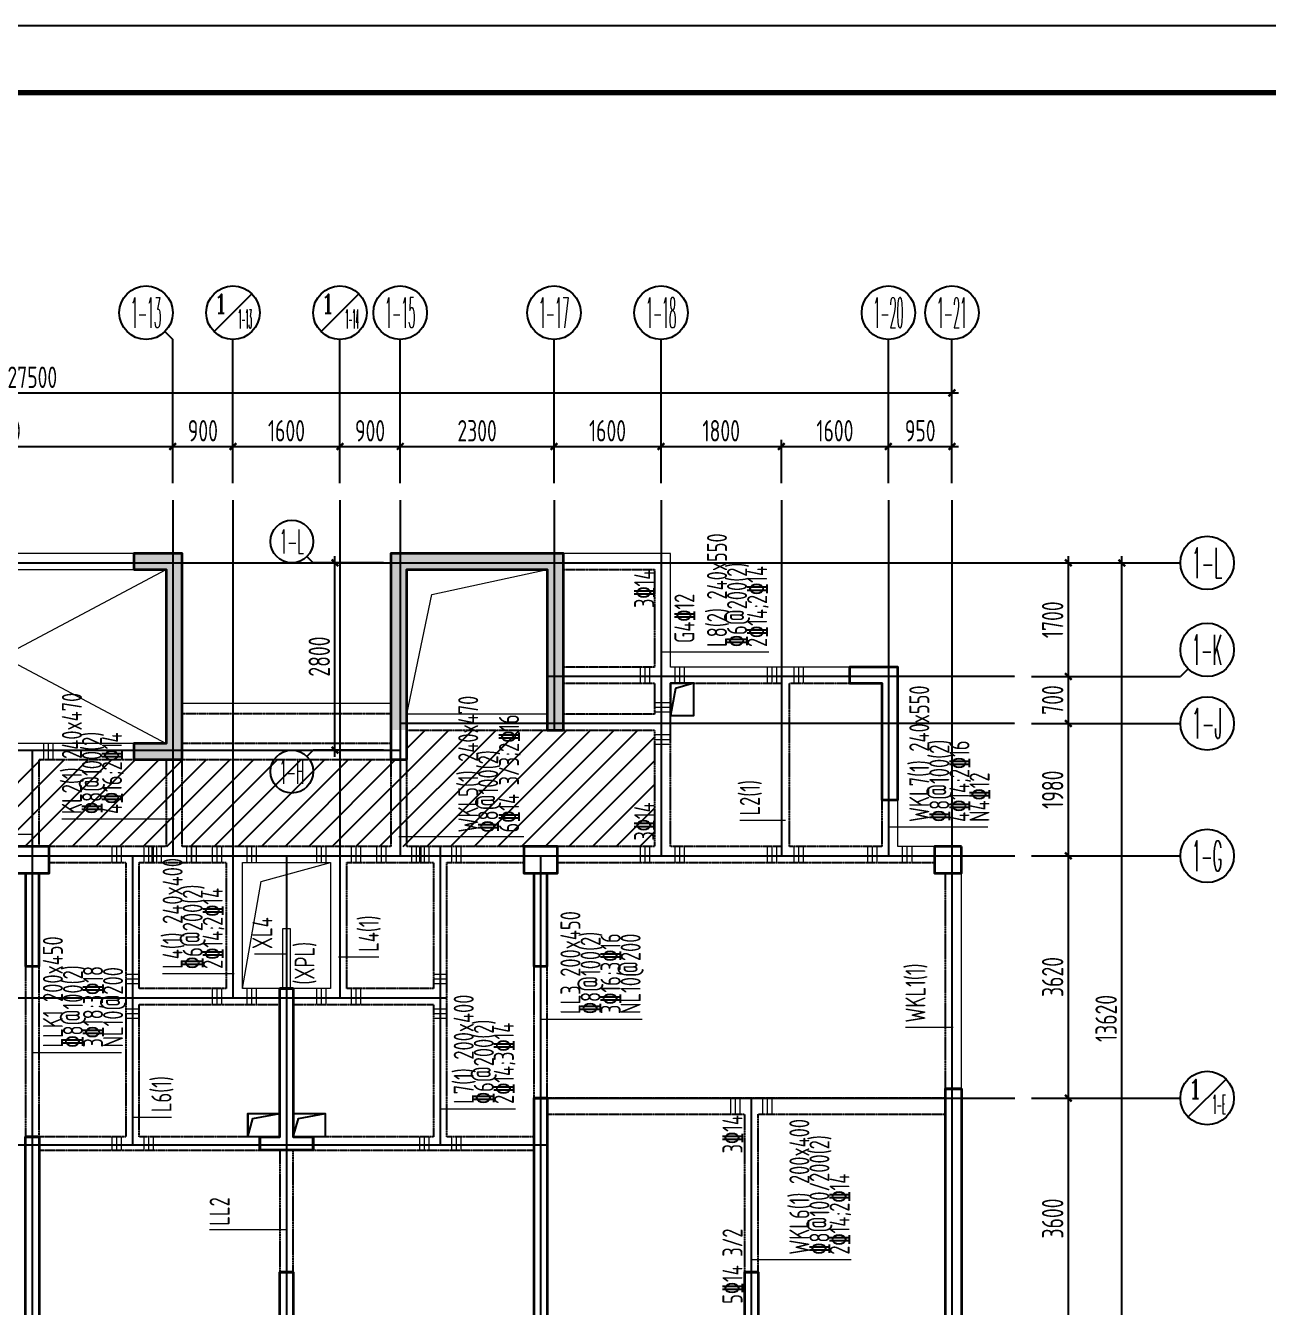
# Model space of a CAD drawing. Header units: millimetres. Extents: x -108786 to 29797, y -10598 to 53433.
# Drawn here: x -86189 to -67608, y 34274 to 53433 of the extents above; entities that cross this region are included whole.
import ezdxf
from ezdxf.enums import TextEntityAlignment as Align

# ---------------------------------------------------------------- set-up
doc = ezdxf.new("R2010")
doc.units = ezdxf.units.MM
doc.header["$MEASUREMENT"] = 0
doc.linetypes.add('CENTER', pattern=[2, 1.25, -0.25, 0.25, -0.25])
doc.linetypes.add('DASHED', pattern=[0.75, 0.5, -0.25])
doc.layers.get('Defpoints').update_dxf_attribs({"color": 1})
for name, color, linetype in [('AXIS', 1, 'CENTER'), ('AXIS_DIM', 3, 'Continuous'), ('AXIS_NUM', 3, 'Continuous'), ('AXIS_TEXT', 255, 'Continuous'), ('BEAM', 4, 'DASHED'), ('BEAM_CON', 4, 'Continuous'), ('COLU', 6, 'Continuous'), ('HATCH', 8, 'Continuous'), ('HOLE', 5, 'Continuous'), ('JQLayer', 7, 'Continuous'), ('STEEL', 6, 'Continuous'), ('WALL', 2, 'Continuous')]:
    doc.layers.add(name, color=color, linetype=linetype)
doc.layers.add('Z主楼梁筋(纵向)', color=42, linetype='Continuous', lineweight=20)
doc.layers.add('梁原位标注_隐藏', color=7, linetype='Continuous', lineweight=18)
doc.styles.add('_TCH_AXIS', font='COMPLEX', dxfattribs={"bigfont": 'GBCBIG'})
doc.styles.add('COMPLEX', font='tssdeng.shx', dxfattribs={"bigfont": 'hztxt.shx'})
doc.styles.add('JG-DIM', font='tssdeng.shx', dxfattribs={"width": 0.7, "bigfont": 'hztxt.shx'})
doc.styles.add('TSSD_Rein', font='tssdeng.shx', dxfattribs={"width": 0.7, "bigfont": 'hztxt.shx'})
doc.dimstyles.new('JG_100', dxfattribs={"dimtxt": 320, "dimasz": 100, "dimexe": 100, "dimexo": 250, "dimgap": 75, "dimtad": 1, "dimdec": 0, "dimrnd": 0.5, "dimdsep": 46, "dimtxsty": 'JG-DIM', "dimblk": 'ARCHTICK', "dimcen": 100, "dimdle": 100, "dimclrt": 7, "dimazin": 2, "dimtfac": 1, "dimtdec": 0, "dimtix": 1, "dimtmove": 2, "dimatfit": 3, "dimldrblk": 'JG_DIM', "dimfxl": 1, "dimtolj": 1, "dimtzin": 0, "dimarcsym": 0})

# ---------------------------------------------------------------- blocks, each defined once
blk = doc.blocks.new('_ArchTick')
at = {"color": 0, "const_width": 0.35}
blk.add_lwpolyline([(-0.5, -0.5), (0.5, 0.5)], dxfattribs=at)
blk = doc.blocks.new('*D23')
at = {"layer": 'AXIS_DIM', "color": 0, "lineweight": -2, "transparency": 16777216}
for p, q in [((30040, -1520), (30040, 12300)), ((28690, 12200), (30140, 12200)), ((28690, -1420), (30140, -1420))]:
    blk.add_line(p, q, dxfattribs=at)
at = {"layer": 'Defpoints', "color": 0, "transparency": 16777216}
for p in [(28440, 12200), (30040, 12200), (28440, -1420)]:
    blk.add_point(p, dxfattribs=at)
at = {"layer": 'AXIS_DIM', "color": 0, "lineweight": -2, "transparency": 16777216, "xscale": 100, "yscale": 100, "zscale": 100}
for p, rotation in [((30040, 12200), 89.99993293829954), ((30040, -1420), 269.9999329382996)]:
    blk.add_blockref('_ArchTick', p, dxfattribs=dict(at, rotation=rotation))
at = {"layer": 'AXIS_DIM', "color": 7, "transparency": 16777216, "insert": (29805, 5390), "char_height": 320, "attachment_point": 5, "rotation": 89.9999, "style": 'TSSD_Rein'}
blk.add_mtext('\\A1;13620', dxfattribs=at)
blk = doc.blocks.new('JG_DIM')
blk.add_line((0, 0), (-1, 0))
at = {"linetype": 'ByBlock', "const_width": 0.32}
blk.add_lwpolyline([(-0.53, -0.53), (0.53, 0.53)], dxfattribs=at)
blk = doc.blocks.new('*D33')
at = {"layer": 'AXIS_DIM', "color": 0, "lineweight": -2, "transparency": 16777216}
for p, q in [((0, 13390), (0, 14840)), ((27500, 13390), (27500, 14840)), ((-100, 14740), (27600, 14740))]:
    blk.add_line(p, q, dxfattribs=at)
at = {"layer": 'Defpoints', "color": 0, "transparency": 16777216}
for p in [(27500, 14740), (0, 13140), (27500, 13140)]:
    blk.add_point(p, dxfattribs=at)
at = {"layer": 'AXIS_DIM', "color": 0, "lineweight": -2, "transparency": 16777216, "xscale": 100, "yscale": 100, "zscale": 100, "rotation": 180}
blk.add_blockref('_ArchTick', (0, 14740), dxfattribs=at)
at = {"layer": 'AXIS_DIM', "color": 0, "lineweight": -2, "transparency": 16777216, "xscale": 100, "yscale": 100, "zscale": 100}
blk.add_blockref('_ArchTick', (27500, 14740), dxfattribs=at)
at = {"layer": 'AXIS_DIM', "color": 7, "transparency": 16777216, "insert": (13750, 14975), "char_height": 320, "attachment_point": 5, "style": 'TSSD_Rein'}
blk.add_mtext('\\A1;27500', dxfattribs=at)
blk = doc.blocks.new('*D35')
at = {"layer": 'AXIS_DIM', "color": 0, "lineweight": -2, "transparency": 16777216}
for p, q in [((29240, 500), (29240, 4300)), ((28690, 4200), (29340, 4200)), ((28690, 600), (29340, 600))]:
    blk.add_line(p, q, dxfattribs=at)
at = {"layer": 'Defpoints', "color": 0, "transparency": 16777216}
for p in [(28440, 4200), (29240, 4200), (28440, 600)]:
    blk.add_point(p, dxfattribs=at)
at = {"layer": 'AXIS_DIM', "color": 0, "lineweight": -2, "transparency": 16777216, "xscale": 100, "yscale": 100, "zscale": 100}
for p, rotation in [((29240, 4200), 90), ((29240, 600), 270)]:
    blk.add_blockref('_ArchTick', p, dxfattribs=dict(at, rotation=rotation))
at = {"layer": 'AXIS_DIM', "color": 7, "transparency": 16777216, "insert": (29005, 2400), "char_height": 320, "attachment_point": 5, "rotation": 90, "style": 'TSSD_Rein'}
blk.add_mtext('\\A1;3600', dxfattribs=at)
blk = doc.blocks.new('*D36')
at = {"layer": 'AXIS_DIM', "color": 0, "lineweight": -2, "transparency": 16777216}
for p, q in [((29240, 4100), (29240, 7920)), ((28690, 7820), (29340, 7820)), ((28690, 4200), (29340, 4200))]:
    blk.add_line(p, q, dxfattribs=at)
at = {"layer": 'Defpoints', "color": 0, "transparency": 16777216}
for p in [(28440, 7820), (29240, 7820), (28440, 4200)]:
    blk.add_point(p, dxfattribs=at)
at = {"layer": 'AXIS_DIM', "color": 0, "lineweight": -2, "transparency": 16777216, "xscale": 100, "yscale": 100, "zscale": 100}
for p, rotation in [((29240, 7820), 90), ((29240, 4200), 270)]:
    blk.add_blockref('_ArchTick', p, dxfattribs=dict(at, rotation=rotation))
at = {"layer": 'AXIS_DIM', "color": 7, "transparency": 16777216, "insert": (29005, 6010), "char_height": 320, "attachment_point": 5, "rotation": 90, "style": 'TSSD_Rein'}
blk.add_mtext('\\A1;3620', dxfattribs=at)
blk = doc.blocks.new('*D37')
at = {"layer": 'AXIS_DIM', "color": 0, "lineweight": -2, "transparency": 16777216}
for p, q in [((28690, 9800), (29340, 9800)), ((29240, 7720), (29240, 9900)), ((28690, 7820), (29340, 7820))]:
    blk.add_line(p, q, dxfattribs=at)
at = {"layer": 'Defpoints', "color": 0, "transparency": 16777216}
for p in [(28440, 9800), (29240, 9800), (28440, 7820)]:
    blk.add_point(p, dxfattribs=at)
at = {"layer": 'AXIS_DIM', "color": 0, "lineweight": -2, "transparency": 16777216, "xscale": 100, "yscale": 100, "zscale": 100}
for p, rotation in [((29240, 9800), 90), ((29240, 7820), 270)]:
    blk.add_blockref('_ArchTick', p, dxfattribs=dict(at, rotation=rotation))
at = {"layer": 'AXIS_DIM', "color": 7, "transparency": 16777216, "insert": (29005, 8810), "char_height": 320, "attachment_point": 5, "rotation": 90, "style": 'TSSD_Rein'}
blk.add_mtext('\\A1;1980', dxfattribs=at)
blk = doc.blocks.new('*D38')
at = {"layer": 'AXIS_DIM', "color": 0, "lineweight": -2, "transparency": 16777216}
for p, q in [((29240, 9700), (29240, 10600)), ((28690, 10500), (29340, 10500)), ((28690, 9800), (29340, 9800))]:
    blk.add_line(p, q, dxfattribs=at)
at = {"layer": 'Defpoints', "color": 0, "transparency": 16777216}
for p in [(28440, 10500), (29240, 10500), (28440, 9800)]:
    blk.add_point(p, dxfattribs=at)
at = {"layer": 'AXIS_DIM', "color": 0, "lineweight": -2, "transparency": 16777216, "xscale": 100, "yscale": 100, "zscale": 100}
for p, rotation in [((29240, 10500), 90), ((29240, 9800), 270)]:
    blk.add_blockref('_ArchTick', p, dxfattribs=dict(at, rotation=rotation))
at = {"layer": 'AXIS_DIM', "color": 7, "transparency": 16777216, "insert": (29005, 10150), "char_height": 320, "attachment_point": 5, "rotation": 90, "style": 'TSSD_Rein'}
blk.add_mtext('\\A1;700', dxfattribs=at)
blk = doc.blocks.new('*D39')
at = {"layer": 'AXIS_DIM', "color": 0, "lineweight": -2, "transparency": 16777216}
for p, q in [((29240, 10400), (29240, 12300)), ((28690, 12200), (29340, 12200)), ((28690, 10500), (29340, 10500))]:
    blk.add_line(p, q, dxfattribs=at)
at = {"layer": 'Defpoints', "color": 0, "transparency": 16777216}
for p in [(28440, 12200), (29240, 12200), (28440, 10500)]:
    blk.add_point(p, dxfattribs=at)
at = {"layer": 'AXIS_DIM', "color": 0, "lineweight": -2, "transparency": 16777216, "xscale": 100, "yscale": 100, "zscale": 100}
for p, rotation in [((29240, 12200), 90), ((29240, 10500), 270)]:
    blk.add_blockref('_ArchTick', p, dxfattribs=dict(at, rotation=rotation))
at = {"layer": 'AXIS_DIM', "color": 7, "transparency": 16777216, "insert": (29005, 11350), "char_height": 320, "attachment_point": 5, "rotation": 90, "style": 'TSSD_Rein'}
blk.add_mtext('\\A1;1700', dxfattribs=at)
blk = doc.blocks.new('*D46')
at = {"layer": 'AXIS_DIM', "color": 0, "lineweight": -2, "transparency": 16777216}
for p, q in [((10750, 13390), (10750, 14040)), ((15850, 13390), (15850, 14040)), ((10650, 13940), (15950, 13940))]:
    blk.add_line(p, q, dxfattribs=at)
at = {"layer": 'Defpoints', "color": 0, "transparency": 16777216}
for p in [(15850, 13940), (10750, 13140), (15850, 13140)]:
    blk.add_point(p, dxfattribs=at)
at = {"layer": 'AXIS_DIM', "color": 0, "lineweight": -2, "transparency": 16777216, "xscale": 100, "yscale": 100, "zscale": 100, "rotation": 180}
blk.add_blockref('_ArchTick', (10750, 13940), dxfattribs=at)
at = {"layer": 'AXIS_DIM', "color": 0, "lineweight": -2, "transparency": 16777216, "xscale": 100, "yscale": 100, "zscale": 100}
blk.add_blockref('_ArchTick', (15850, 13940), dxfattribs=at)
at = {"layer": 'AXIS_DIM', "color": 7, "transparency": 16777216, "insert": (13300, 14175), "char_height": 320, "attachment_point": 5, "style": 'TSSD_Rein'}
blk.add_mtext('\\A1;5100', dxfattribs=at)
blk = doc.blocks.new('*D47')
at = {"layer": 'AXIS_DIM', "color": 0, "lineweight": -2, "transparency": 16777216}
for p, q in [((15850, 13390), (15850, 14040)), ((16750, 13390), (16750, 14040)), ((15750, 13940), (16850, 13940))]:
    blk.add_line(p, q, dxfattribs=at)
at = {"layer": 'Defpoints', "color": 0, "transparency": 16777216}
for p in [(16750, 13940), (15850, 13140), (16750, 13140)]:
    blk.add_point(p, dxfattribs=at)
at = {"layer": 'AXIS_DIM', "color": 0, "lineweight": -2, "transparency": 16777216, "xscale": 100, "yscale": 100, "zscale": 100, "rotation": 180}
blk.add_blockref('_ArchTick', (15850, 13940), dxfattribs=at)
at = {"layer": 'AXIS_DIM', "color": 0, "lineweight": -2, "transparency": 16777216, "xscale": 100, "yscale": 100, "zscale": 100}
blk.add_blockref('_ArchTick', (16750, 13940), dxfattribs=at)
at = {"layer": 'AXIS_DIM', "color": 7, "transparency": 16777216, "insert": (16300, 14175), "char_height": 320, "attachment_point": 5, "style": 'TSSD_Rein'}
blk.add_mtext('\\A1;900', dxfattribs=at)
blk = doc.blocks.new('*D48')
at = {"layer": 'AXIS_DIM', "color": 0, "lineweight": -2, "transparency": 16777216}
for p, q in [((16750, 13390), (16750, 14040)), ((18350, 13390), (18350, 14040)), ((16650, 13940), (18450, 13940))]:
    blk.add_line(p, q, dxfattribs=at)
at = {"layer": 'Defpoints', "color": 0, "transparency": 16777216}
for p in [(18350, 13940), (16750, 13140), (18350, 13140)]:
    blk.add_point(p, dxfattribs=at)
at = {"layer": 'AXIS_DIM', "color": 0, "lineweight": -2, "transparency": 16777216, "xscale": 100, "yscale": 100, "zscale": 100, "rotation": 180}
blk.add_blockref('_ArchTick', (16750, 13940), dxfattribs=at)
at = {"layer": 'AXIS_DIM', "color": 0, "lineweight": -2, "transparency": 16777216, "xscale": 100, "yscale": 100, "zscale": 100}
blk.add_blockref('_ArchTick', (18350, 13940), dxfattribs=at)
at = {"layer": 'AXIS_DIM', "color": 7, "transparency": 16777216, "insert": (17550, 14175), "char_height": 320, "attachment_point": 5, "style": 'TSSD_Rein'}
blk.add_mtext('\\A1;1600', dxfattribs=at)
blk = doc.blocks.new('*D49')
at = {"layer": 'AXIS_DIM', "color": 0, "lineweight": -2, "transparency": 16777216}
for p, q in [((18350, 13390), (18350, 14040)), ((19250, 13390), (19250, 14040)), ((18250, 13940), (19350, 13940))]:
    blk.add_line(p, q, dxfattribs=at)
at = {"layer": 'Defpoints', "color": 0, "transparency": 16777216}
for p in [(19250, 13940), (18350, 13140), (19250, 13140)]:
    blk.add_point(p, dxfattribs=at)
at = {"layer": 'AXIS_DIM', "color": 0, "lineweight": -2, "transparency": 16777216, "xscale": 100, "yscale": 100, "zscale": 100, "rotation": 180}
blk.add_blockref('_ArchTick', (18350, 13940), dxfattribs=at)
at = {"layer": 'AXIS_DIM', "color": 0, "lineweight": -2, "transparency": 16777216, "xscale": 100, "yscale": 100, "zscale": 100}
blk.add_blockref('_ArchTick', (19250, 13940), dxfattribs=at)
at = {"layer": 'AXIS_DIM', "color": 7, "transparency": 16777216, "insert": (18800, 14175), "char_height": 320, "attachment_point": 5, "style": 'TSSD_Rein'}
blk.add_mtext('\\A1;900', dxfattribs=at)
blk = doc.blocks.new('*D50')
at = {"layer": 'AXIS_DIM', "color": 0, "lineweight": -2, "transparency": 16777216}
for p, q in [((19250, 13390), (19250, 14040)), ((21550, 13390), (21550, 14040)), ((19150, 13940), (21650, 13940))]:
    blk.add_line(p, q, dxfattribs=at)
at = {"layer": 'Defpoints', "color": 0, "transparency": 16777216}
for p in [(21550, 13940), (19250, 13140), (21550, 13140)]:
    blk.add_point(p, dxfattribs=at)
at = {"layer": 'AXIS_DIM', "color": 0, "lineweight": -2, "transparency": 16777216, "xscale": 100, "yscale": 100, "zscale": 100, "rotation": 180}
blk.add_blockref('_ArchTick', (19250, 13940), dxfattribs=at)
at = {"layer": 'AXIS_DIM', "color": 0, "lineweight": -2, "transparency": 16777216, "xscale": 100, "yscale": 100, "zscale": 100}
blk.add_blockref('_ArchTick', (21550, 13940), dxfattribs=at)
at = {"layer": 'AXIS_DIM', "color": 7, "transparency": 16777216, "insert": (20400, 14175), "char_height": 320, "attachment_point": 5, "style": 'TSSD_Rein'}
blk.add_mtext('\\A1;2300', dxfattribs=at)
blk = doc.blocks.new('*D51')
at = {"layer": 'AXIS_DIM', "color": 0, "lineweight": -2, "transparency": 16777216}
for p, q in [((21550, 13390), (21550, 14040)), ((23150, 13390), (23150, 14040)), ((21450, 13940), (23250, 13940))]:
    blk.add_line(p, q, dxfattribs=at)
at = {"layer": 'Defpoints', "color": 0, "transparency": 16777216}
for p in [(23150, 13940), (21550, 13140), (23150, 13140)]:
    blk.add_point(p, dxfattribs=at)
at = {"layer": 'AXIS_DIM', "color": 0, "lineweight": -2, "transparency": 16777216, "xscale": 100, "yscale": 100, "zscale": 100, "rotation": 180}
blk.add_blockref('_ArchTick', (21550, 13940), dxfattribs=at)
at = {"layer": 'AXIS_DIM', "color": 0, "lineweight": -2, "transparency": 16777216, "xscale": 100, "yscale": 100, "zscale": 100}
blk.add_blockref('_ArchTick', (23150, 13940), dxfattribs=at)
at = {"layer": 'AXIS_DIM', "color": 7, "transparency": 16777216, "insert": (22350, 14175), "char_height": 320, "attachment_point": 5, "style": 'TSSD_Rein'}
blk.add_mtext('\\A1;1600', dxfattribs=at)
blk = doc.blocks.new('*D52')
at = {"layer": 'AXIS_DIM', "color": 0, "lineweight": -2, "transparency": 16777216}
for p, q in [((24950, 13390), (24950, 14040)), ((26550, 13390), (26550, 14040)), ((24850, 13940), (26650, 13940))]:
    blk.add_line(p, q, dxfattribs=at)
at = {"layer": 'Defpoints', "color": 0, "transparency": 16777216}
for p in [(26550, 13940), (24950, 13140), (26550, 13140)]:
    blk.add_point(p, dxfattribs=at)
at = {"layer": 'AXIS_DIM', "color": 0, "lineweight": -2, "transparency": 16777216, "xscale": 100, "yscale": 100, "zscale": 100, "rotation": 180}
blk.add_blockref('_ArchTick', (24950, 13940), dxfattribs=at)
at = {"layer": 'AXIS_DIM', "color": 0, "lineweight": -2, "transparency": 16777216, "xscale": 100, "yscale": 100, "zscale": 100}
blk.add_blockref('_ArchTick', (26550, 13940), dxfattribs=at)
at = {"layer": 'AXIS_DIM', "color": 7, "transparency": 16777216, "insert": (25750, 14175), "char_height": 320, "attachment_point": 5, "style": 'TSSD_Rein'}
blk.add_mtext('\\A1;1600', dxfattribs=at)
blk = doc.blocks.new('*D53')
at = {"layer": 'AXIS_DIM', "color": 0, "lineweight": -2, "transparency": 16777216}
for p, q in [((26550, 13390), (26550, 14040)), ((27500, 13390), (27500, 14040)), ((26450, 13940), (27600, 13940))]:
    blk.add_line(p, q, dxfattribs=at)
at = {"layer": 'Defpoints', "color": 0, "transparency": 16777216}
for p in [(27500, 13940), (26550, 13140), (27500, 13140)]:
    blk.add_point(p, dxfattribs=at)
at = {"layer": 'AXIS_DIM', "color": 0, "lineweight": -2, "transparency": 16777216, "xscale": 100, "yscale": 100, "zscale": 100, "rotation": 180}
blk.add_blockref('_ArchTick', (26550, 13940), dxfattribs=at)
at = {"layer": 'AXIS_DIM', "color": 0, "lineweight": -2, "transparency": 16777216, "xscale": 100, "yscale": 100, "zscale": 100}
blk.add_blockref('_ArchTick', (27500, 13940), dxfattribs=at)
at = {"layer": 'AXIS_DIM', "color": 7, "transparency": 16777216, "insert": (27025, 14175), "char_height": 320, "attachment_point": 5, "style": 'TSSD_Rein'}
blk.add_mtext('\\A1;950', dxfattribs=at)
blk = doc.blocks.new('*D55')
at = {"layer": 'AXIS_DIM', "color": 0, "lineweight": -2, "transparency": 16777216}
for p, q in [((23150, 13390), (23150, 14040)), ((24950, 13390), (24950, 14040)), ((23050, 13940), (25050, 13940))]:
    blk.add_line(p, q, dxfattribs=at)
at = {"layer": 'Defpoints', "color": 0, "transparency": 16777216}
for p in [(24950, 13940), (23150, 13140), (24950, 13140)]:
    blk.add_point(p, dxfattribs=at)
at = {"layer": 'AXIS_DIM', "color": 0, "lineweight": -2, "transparency": 16777216, "xscale": 100, "yscale": 100, "zscale": 100, "rotation": 180}
blk.add_blockref('_ArchTick', (23150, 13940), dxfattribs=at)
at = {"layer": 'AXIS_DIM', "color": 0, "lineweight": -2, "transparency": 16777216, "xscale": 100, "yscale": 100, "zscale": 100}
blk.add_blockref('_ArchTick', (24950, 13940), dxfattribs=at)
at = {"layer": 'AXIS_DIM', "color": 7, "transparency": 16777216, "insert": (24050, 14175), "char_height": 320, "attachment_point": 5, "style": 'TSSD_Rein'}
blk.add_mtext('\\A1;1800', dxfattribs=at)
blk = doc.blocks.new('_AXISO')
blk.add_circle((0, 0), 0.5)
at = {"layer": 'AXIS_TEXT', "style": 'COMPLEX', "width": 1.041667}
blk.add_attdef('A', text='', height=0.56, dxfattribs=at).set_placement((-0.25, -0.28), (0.25, -0.28), align=Align.FIT)
blk = doc.blocks.new('*D56')
at = {"layer": 'AXIS_DIM', "color": 0, "lineweight": -2, "transparency": 16777216}
for p, q in [((18275, 9300), (18275, 12300)), ((19000, 12200), (18175, 12200)), ((19000, 9400), (18175, 9400))]:
    blk.add_line(p, q, dxfattribs=at)
at = {"layer": 'Defpoints', "color": 0, "transparency": 16777216}
for p in [(18275, 12200), (19250, 12200), (19250, 9400)]:
    blk.add_point(p, dxfattribs=at)
at = {"layer": 'AXIS_DIM', "color": 0, "lineweight": -2, "transparency": 16777216, "xscale": 100, "yscale": 100, "zscale": 100}
for p, rotation in [((18275, 12200), 90), ((18275, 9400), 270)]:
    blk.add_blockref('_ArchTick', p, dxfattribs=dict(at, rotation=rotation))
at = {"layer": 'AXIS_DIM', "color": 7, "transparency": 16777216, "insert": (18040, 10800), "char_height": 320, "attachment_point": 5, "rotation": 90, "style": 'TSSD_Rein'}
blk.add_mtext('\\A1;2800', dxfattribs=at)
blk = doc.blocks.new('A1+0(841x594)-TK_STYLE_a-TK_HQ_a-62ba77e7', base_point=(10, -10))
at = {"layer": 'JQLayer', "color": 7, "linetype": 'Continuous'}
blk.add_lwpolyline([(-831, -10), (-831, 584), (10, 584), (10, -10)], close=True, dxfattribs=at)
at = {"layer": 'JQLayer', "color": 7, "linetype": 'Continuous', "const_width": 0.8}
blk.add_lwpolyline([(-806, 0), (-806, 574), (0, 574), (0, 0)], close=True, dxfattribs=at)
blk = doc.blocks.new('ZW-标准层')
at = {"layer": 'AXIS', "ltscale": 0.7}
for p, q in [((15850, 13140), (15850, 9400)), ((15850, 13140), (15850, 7820)), ((16750, 13140), (16750, 5700)), ((18350, 13140), (18350, 5700)), ((19250, 13140), (19250, 7820)), ((21550, 13140), (21550, 9700)), ((23150, 13140), (23150, 7820)), ((26550, 13140), (26550, 7820)), ((26550, 13140), (26550, 7820)), ((27500, 13140), (27500, -2360)), ((27500, 13140), (27500, -2360)), ((27500, 13140), (27500, -2360)), ((27500, 13140), (27500, -2360)), ((-940, 12200), (28440, 12200)), ((28440, 10500), (21450, 10500)), ((28440, 9800), (19250, 9800)), ((7710, 9400), (19250, 9400)), ((13750, 9400), (13750, -2360)), ((13750, 9260), (13750, -2360)), ((19850, 7960), (19850, 3500)), ((7850, 7820), (28440, 7820)), ((15250, 7820), (15250, 3500)), ((17550, 7820), (17550, -2360)), ((21350, 7820), (21350, -2360)), ((7610, 5700), (19950, 5700)), ((21250, 4200), (28440, 4200)), ((24500, 4200), (24500, -2360)), ((-940, 3500), (21450, 3500)), ((24500, 3500), (24500, -2360))]:
    blk.add_line(p, q, dxfattribs=at)
blk.add_lwpolyline([(24950, 13140), (24950, 7820)], dxfattribs=at)
at = {"layer": 'AXIS_NUM'}
for p, q in [((16467.2, 15657.2), (17032.8, 16222.8)), ((18067.2, 15657.2), (18632.8, 16222.8)), ((15732.8, 15657.2), (15850, 15540)), ((15850, 13440), (15850, 15540)), ((16750, 13440), (16750, 15540)), ((18350, 13440), (18350, 15540)), ((19250, 13440), (19250, 15540)), ((21550, 13440), (21550, 15540)), ((23150, 13440), (23150, 15540)), ((26550, 13440), (26550, 15540)), ((27500, 13440), (27500, 15540)), ((17855.9, 12293.7), (17949.7, 12200)), ((18950, 12200), (17949.7, 12200)), ((28440, 12200), (30915, 12200.3)), ((31032.2, 10617.2), (30915, 10500)), ((28815, 10500), (30915, 10500)), ((28815, 9800), (30915, 9800)), ((17855.9, 9306.3), (17949.7, 9400)), ((18950, 9400), (17949.7, 9400)), ((28815, 7820), (30915, 7820)), ((31032.2, 3917.2), (31597.8, 4482.8)), ((28815, 4200), (30915, 4200))]:
    blk.add_line(p, q, dxfattribs=at)
for centre in [(16750, 15940), (18350, 15940), (31315, 4200)]:
    blk.add_circle(centre, 400, dxfattribs=at)
ref = blk.add_blockref('_AXISO', (15450, 15940), dxfattribs=dict(at, xscale=800, yscale=800, zscale=800))
ref.add_attrib('A', '1-13', dxfattribs={"layer": 'AXIS_TEXT', "height": 452.55, "style": '_TCH_AXIS', "width": 0.3}).set_placement((15223.7, 15713.7), (15676.3, 15713.7), align=Align.FIT)
ref = blk.add_blockref('_AXISO', (19250, 15940), dxfattribs=dict(at, xscale=800, yscale=800, zscale=800))
ref.add_attrib('A', '1-15', dxfattribs={"layer": 'AXIS_TEXT', "height": 452.55, "style": '_TCH_AXIS', "width": 0.3}).set_placement((19023.7, 15713.7), (19476.3, 15713.7), align=Align.FIT)
ref = blk.add_blockref('_AXISO', (21550, 15940), dxfattribs=dict(at, xscale=800, yscale=800, zscale=800))
ref.add_attrib('A', '1-17', dxfattribs={"layer": 'AXIS_TEXT', "height": 452.55, "style": '_TCH_AXIS', "width": 0.3}).set_placement((21323.7, 15713.7), (21776.3, 15713.7), align=Align.FIT)
ref = blk.add_blockref('_AXISO', (23150, 15940), dxfattribs=dict(at, xscale=800, yscale=800, zscale=800))
ref.add_attrib('A', '1-18', dxfattribs={"layer": 'AXIS_TEXT', "height": 452.55, "style": '_TCH_AXIS', "width": 0.3}).set_placement((22923.7, 15713.7), (23376.3, 15713.7), align=Align.FIT)
ref = blk.add_blockref('_AXISO', (26550, 15940), dxfattribs=dict(at, xscale=800, yscale=800, zscale=800))
ref.add_attrib('A', '1-20', dxfattribs={"layer": 'AXIS_TEXT', "height": 452.55, "style": '_TCH_AXIS', "width": 0.28}).set_placement((26323.7, 15713.7), (26776.3, 15713.7), align=Align.FIT)
ref = blk.add_blockref('_AXISO', (27500, 15940), dxfattribs=dict(at, xscale=800, yscale=800, zscale=800))
ref.add_attrib('A', '1-21', dxfattribs={"layer": 'AXIS_TEXT', "height": 452.55, "style": '_TCH_AXIS', "width": 0.3}).set_placement((27273.7, 15713.7), (27726.3, 15713.7), align=Align.FIT)
ref = blk.add_blockref('_AXISO', (17629.7, 12520), dxfattribs=dict(at, xscale=640, yscale=640, zscale=640))
ref.add_attrib('A', '1-L', dxfattribs={"layer": 'AXIS_TEXT', "height": 362.04, "style": '_TCH_AXIS', "width": 0.375}).set_placement((17448.6, 12339), (17810.7, 12339), align=Align.FIT)
ref = blk.add_blockref('_AXISO', (31315, 12200), dxfattribs=dict(at, xscale=800, yscale=800, zscale=800))
ref.add_attrib('A', '1-L', dxfattribs={"layer": 'AXIS_TEXT', "height": 452.55, "style": '_TCH_AXIS', "width": 0.375}).set_placement((31088.7, 11973.7), (31541.3, 11973.7), align=Align.FIT)
ref = blk.add_blockref('_AXISO', (31315, 10900), dxfattribs=dict(at, xscale=800, yscale=800, zscale=800))
ref.add_attrib('A', '1-K', dxfattribs={"layer": 'AXIS_TEXT', "height": 452.55, "style": '_TCH_AXIS', "width": 0.35}).set_placement((31088.7, 10673.7), (31541.3, 10673.7), align=Align.FIT)
ref = blk.add_blockref('_AXISO', (31315, 9800), dxfattribs=dict(at, xscale=800, yscale=800, zscale=800))
ref.add_attrib('A', '1-J', dxfattribs={"layer": 'AXIS_TEXT', "height": 452.55, "style": '_TCH_AXIS', "width": 0.403846}).set_placement((31088.7, 9573.7), (31541.3, 9573.7), align=Align.FIT)
ref = blk.add_blockref('_AXISO', (17629.7, 9080), dxfattribs=dict(at, xscale=640, yscale=640, zscale=640))
ref.add_attrib('A', '1-H', dxfattribs={"layer": 'AXIS_TEXT', "height": 362.04, "style": '_TCH_AXIS', "width": 0.344262}).set_placement((17448.6, 8899), (17810.7, 8899), align=Align.FIT)
ref = blk.add_blockref('_AXISO', (31315, 7820), dxfattribs=dict(at, xscale=800, yscale=800, zscale=800))
ref.add_attrib('A', '1-G', dxfattribs={"layer": 'AXIS_TEXT', "height": 452.55, "style": '_TCH_AXIS', "width": 0.355932}).set_placement((31088.7, 7593.7), (31541.3, 7593.7), align=Align.FIT)
at = {"layer": 'AXIS_TEXT', "style": '_TCH_AXIS'}
for s, height, width, p, p2 in [('1', 286.2, 1.630466, (16470, 15932.8), (16670, 15932.8)), ('1', 286.2, 1.630466, (18070, 15932.8), (18270, 15932.8)), ('1-13', 286.22, 0.209631, (16830, 15703.9), (17030, 15703.9)), ('1-14', 286.22, 0.203808, (18430, 15703.9), (18630, 15703.9)), ('1', 286.2, 1.630466, (31035, 4192.8), (31235, 4192.8)), ('1-E', 286.22, 0.257442, (31395, 3963.9), (31595, 3963.9))]:
    blk.add_text(s, height=height, dxfattribs=dict(at, width=width)).set_placement(p, p2, align=Align.FIT)
at = {"layer": 'AXIS_DIM'}
for p1, p2, distance, picture, middle in [((0, 13140), (27500, 13140), 1600, '*D33', (13750, 14975)), ((10750, 13140), (15850, 13140), 800, '*D46', (13300, 14175)), ((15850, 13140), (16750, 13140), 800, '*D47', (16300, 14175)), ((16750, 13140), (18350, 13140), 800, '*D48', (17550, 14175)), ((18350, 13140), (19250, 13140), 800, '*D49', (18800, 14175)), ((19250, 13140), (21550, 13140), 800, '*D50', (20400, 14175)), ((21550, 13140), (23150, 13140), 800, '*D51', (22350, 14175)), ((23150, 13140), (24950, 13140), 800, '*D55', (24050, 14175)), ((24950, 13140), (26550, 13140), 800, '*D52', (25750, 14175)), ((26550, 13140), (27500, 13140), 800, '*D53', (27025, 14175)), ((19250, 9400), (19250, 12200), 975, '*D56', (18040, 10800)), ((28440, -1420), (28440, 12200), -1600, '*D23', (29805, 5390)), ((28440, 10500), (28440, 12200), -800, '*D39', (29005, 11350)), ((28440, 9800), (28440, 10500), -800, '*D38', (29005, 10150)), ((28440, 7820), (28440, 9800), -800, '*D37', (29005, 8810)), ((28440, 4200), (28440, 7820), -800, '*D36', (29005, 6010)), ((28440, 600), (28440, 4200), -800, '*D35', (29005, 2400))]:
    dim = blk.add_aligned_dim(p1=p1, p2=p2, distance=distance, dimstyle='JG_100', override={"dimtxsty": 'TSSD_Rein'}, dxfattribs=at)
    dim.commit()
    dim.dimension.update_dxf_attribs({"geometry": picture, "text_midpoint": middle})
blk = doc.blocks.new('L-WMC')
at = {"layer": 'HATCH'}
h = blk.add_hatch(color=256, dxfattribs=at)
h.dxf.hatch_style = 1
h.paths.add_polyline_path([(15270, 13520), (15750, 13520), (15750, 10920), (15270, 10920), (15270, 10680), (15990, 10680), (15990, 13760), (15270, 13760)])
h = blk.add_hatch(color=256, dxfattribs=at)
h.dxf.hatch_style = 1
h.paths.add_polyline_path([(19110, 11120), (19350, 11120), (19350, 13520), (21450, 13520), (21450, 11120), (21690, 11120), (21690, 13760), (19110, 13760)])
h = blk.add_hatch(dxfattribs=at)
h.set_pattern_fill('ANSI31', color=256, scale=2000)
h.set_pattern_definition([(45, (-2038926.13, -154050.58), (-176.776695, 176.776695), [])])
h.paths.add_polyline_path([(7610, 10680), (19350, 10680), (19350, 11120), (23050, 11120), (23050, 9380), (7610, 9380), (7610, 8660), (4350, 8660), (4350, 11120), (7610, 11120)])
at = {"layer": 'BEAM', "ltscale": 0.5}
for p, q in [((21690, 13520), (23050, 13520)), ((23050, 13520), (23050, 12060)), ((23050, 12060), (21690, 12060)), ((21690, 11820), (23050, 11820)), ((23050, 11820), (23050, 11360)), ((23290, 11320), (23290, 11820)), ((23290, 11820), (24950, 11820)), ((24950, 11820), (24950, 9380)), ((25070, 11820), (25970, 11820)), ((25070, 9380), (25070, 11820)), ((15990, 11370), (19110, 11370)), ((23050, 11360), (21690, 11360)), ((23290, 9380), (23290, 11320)), ((19350, 11120), (21450, 11120)), ((21690, 11120), (23050, 11120)), ((23050, 11120), (23050, 9380)), ((19110, 10920), (15990, 10920)), ((19350, 9380), (19350, 10820)), ((13850, 10680), (15270, 10680)), ((13850, 9380), (13850, 10680)), ((15750, 10680), (15750, 9380)), ((15990, 10680), (19110, 10680)), ((15990, 9380), (15990, 10680)), ((19110, 10680), (19110, 9380)), ((26450, 10080), (26450, 9380)), ((15750, 9380), (14000, 9380)), ((19110, 9380), (15990, 9380)), ((21100, 9380), (19350, 9380)), ((23050, 9380), (21600, 9380)), ((24950, 9380), (23290, 9380)), ((26450, 9380), (25070, 9380)), ((14000, 9140), (15150, 9140)), ((15150, 9140), (15150, 5040)), ((15350, 7260), (15350, 9140)), ((15350, 9140), (16650, 9140)), ((16650, 9140), (16650, 7260)), ((18450, 9140), (19750, 9140)), ((18450, 7260), (18450, 9140)), ((19750, 9140), (19750, 7260)), ((19950, 9140), (21100, 9140)), ((19950, 5040), (19950, 9140)), ((21600, 9140), (27240, 9140)), ((27400, 8980), (27400, 5760)), ((13650, 7590), (13650, 5040)), ((13850, 5040), (13850, 7590)), ((21250, 7590), (21250, 5620)), ((21450, 5620), (21450, 7590)), ((16650, 7260), (15350, 7260)), ((19750, 7260), (18450, 7260)), ((15350, 7020), (17450, 7020)), ((15350, 5040), (15350, 7020)), ((17650, 7020), (19750, 7020)), ((19750, 7020), (19750, 5040)), ((27400, 5620), (21450, 5620)), ((21450, 5380), (24400, 5380)), ((24400, 5380), (24400, 3020)), ((24600, 5380), (27400, 5380)), ((24600, 3020), (24600, 5380)), ((15150, 5040), (13850, 5040)), ((17150, 5040), (15350, 5040)), ((19750, 5040), (17950, 5040)), ((21250, 5040), (19950, 5040)), ((13850, 4840), (17150, 4840)), ((17450, 4840), (17450, 3020)), ((17650, 3020), (17650, 4840)), ((17950, 4840), (21250, 4840))]:
    blk.add_line(p, q, dxfattribs=at)
at = {"layer": 'BEAM_CON', "lineweight": 18}
for p, q in [((15270, 13760), (11330, 13760)), ((23290, 13760), (21690, 13760)), ((23290, 12060), (23290, 13760)), ((11330, 13520), (15270, 13520)), ((25970, 12060), (23290, 12060)), ((19110, 11520), (15990, 11520)), ((21450, 11360), (19350, 11360)), ((13750, 10920), (10850, 10920)), ((15270, 10920), (13750, 10920)), ((26690, 9380), (26690, 10080)), ((27240, 9380), (26690, 9380)), ((16890, 7260), (16890, 9140)), ((16890, 9140), (18210, 9140)), ((18210, 9140), (18210, 7260)), ((27640, 5760), (27640, 8980)), ((17490, 8150), (17490, 7260)), ((17610, 8150), (17490, 8150)), ((17610, 7260), (17610, 8150)), ((17490, 7260), (16890, 7260)), ((18210, 7260), (17610, 7260))]:
    blk.add_line(p, q, dxfattribs=at)
at = {"layer": 'COLU', "lineweight": 35}
for points in [[(14000, 9380), (13500, 9380), (13500, 8980), (14000, 8980)], [(21600, 9380), (21100, 9380), (21100, 8980), (21600, 8980)], [(27640, 9380), (27240, 9380), (27240, 8980), (27640, 8980)]]:
    blk.add_lwpolyline(points, close=True, dxfattribs=at)
at = {"layer": 'HOLE', "lineweight": 18}
for p, q in [((10850, 10920), (15750, 13520)), ((10850, 13520), (15750, 10920))]:
    blk.add_line(p, q, dxfattribs=at)
for points in [[(19350, 11360), (19721, 13149), (21450, 13520)], [(16890, 7260), (17173, 8857), (18210, 9140)]]:
    blk.add_lwpolyline(points, dxfattribs=at)
at = {"layer": 'HOLE'}
for points in [[(23290, 11820), (23290, 11340), (23640, 11340), (23640, 11820), (23290, 11820), (23640, 11820), (23364, 11741), (23290, 11340)], [(16970, 5390), (17450, 5390), (17450, 5040), (16970, 5040), (16970, 5390), (16970, 5040), (17049, 5316), (17450, 5390)], [(17650, 5390), (18130, 5390), (18130, 5040), (17650, 5040), (17650, 5390), (17650, 5040), (17729, 5316), (18130, 5390)]]:
    blk.add_lwpolyline(points, dxfattribs=at)
at = {"layer": 'WALL', "lineweight": 35}
for points in [[(15270, 13760), (15270, 13520)], [(25970, 12060), (25970, 11820)], [(15270, 10920), (15270, 10680)], [(19110, 10680), (19350, 10680)], [(26450, 10080), (26690, 10080)], [(13650, 8980), (13650, 7590), (13850, 7590), (13850, 8980)], [(21250, 8980), (21250, 7590), (21450, 7590), (21450, 8980)], [(13650, 7590), (13850, 7590)], [(21250, 7590), (21450, 7590)], [(17650, 7260), (17450, 7260)], [(27400, 5760), (27400, 2380)], [(27640, 5760), (27400, 5760), (27640, 5760), (27640, 2380)], [(21250, 5620), (21250, 1680)], [(21450, 5620), (21250, 5620), (21450, 5620), (21450, 1680)], [(13850, 5040), (13650, 5040)], [(17150, 5040), (17150, 4840)], [(17950, 4840), (17950, 5040)], [(17650, 3020), (17450, 3020)], [(24400, 3020), (24400, 2120)], [(24600, 3020), (24400, 3020), (24600, 3020), (24600, 2120)]]:
    blk.add_lwpolyline(points, dxfattribs=at)
for points in [[(15270, 13520), (15750, 13520), (15750, 10920), (15270, 10920), (15270, 10680), (15990, 10680), (15990, 13760), (15270, 13760)], [(19350, 10680), (19350, 13520), (21450, 13520), (21450, 11120), (21690, 11120), (21690, 13760), (19110, 13760), (19110, 10680)], [(25970, 11820), (26450, 11820), (26450, 10080), (26690, 10080), (26690, 12060), (25970, 12060)], [(17950, 4840), (17150, 4840), (17150, 5040), (17450, 5040), (17450, 7260), (17650, 7260), (17650, 5040), (17950, 5040)], [(14150, 1280), (13350, 1280), (13350, 1520), (13650, 1520), (13650, 4920), (13650, 5040), (13850, 5040), (13850, 4920), (13850, 1520), (14150, 1520)], [(17950, 1280), (17150, 1280), (17150, 1520), (17450, 1520), (17450, 3020), (17650, 3020), (17650, 1520), (17950, 1520)]]:
    blk.add_lwpolyline(points, close=True, dxfattribs=at)
at = {"layer": 'AXIS'}
blk.add_blockref('ZW-标准层', (0, 1420), dxfattribs=at)

msp = doc.modelspace()

# ---------------------------------------------------------------- linework, layer by layer
at = {"layer": 'STEEL', "const_width": 20}
for points in [[(-76998.9, 43602.1), (-76998.9, 43842.1)], [(-76928.9, 43602.1), (-76928.9, 43842.1)], [(-76858.9, 43602.1), (-76858.9, 43842.1)], [(-76478.9, 43602.1), (-76478.9, 43842.1)], [(-76408.9, 43602.1), (-76408.9, 43842.1)], [(-76338.9, 43602.1), (-76338.9, 43842.1)], [(-75098.9, 43602.1), (-75098.9, 43842.1)], [(-75028.9, 43602.1), (-75028.9, 43842.1)], [(-74958.9, 43602.1), (-74958.9, 43842.1)], [(-74698.9, 43602.1), (-74698.9, 43842.1)], [(-74628.9, 43602.1), (-74628.9, 43842.1)], [(-74558.9, 43602.1), (-74558.9, 43842.1)], [(-76548.9, 43312.1), (-76788.9, 43312.1)], [(-76548.9, 43242.1), (-76788.9, 43242.1)], [(-76548.9, 43172.1), (-76788.9, 43172.1)], [(-76548.9, 42832.1), (-76788.9, 42832.1)], [(-76548.9, 42762.1), (-76788.9, 42762.1)], [(-85918.9, 42462.1), (-85918.9, 42702.1)], [(-85848.9, 42462.1), (-85848.9, 42702.1)], [(-85778.9, 42462.1), (-85778.9, 42702.1)], [(-76548.9, 42692.1), (-76788.9, 42692.1)], [(-84898.9, 40922.1), (-84898.9, 41162.1)], [(-84828.9, 40922.1), (-84828.9, 41162.1)], [(-84758.9, 40922.1), (-84758.9, 41162.1)], [(-84418.9, 40922.1), (-84418.9, 41162.1)], [(-84348.9, 40922.1), (-84348.9, 41162.1)], [(-84298.9, 40922.1), (-84298.9, 41162.1)], [(-84278.9, 40922.1), (-84278.9, 41162.1)], [(-84228.9, 40922.1), (-84228.9, 41162.1)], [(-84158.9, 40922.1), (-84158.9, 41162.1)], [(-83778.9, 40922.1), (-83778.9, 41162.1)], [(-83708.9, 40922.1), (-83708.9, 41162.1)], [(-83638.9, 40922.1), (-83638.9, 41162.1)], [(-83398.9, 40922.1), (-83398.9, 41162.1)], [(-83328.9, 40922.1), (-83328.9, 41162.1)], [(-83258.9, 40922.1), (-83258.9, 41162.1)], [(-82878.9, 40922.1), (-82878.9, 41162.1)], [(-82808.9, 40922.1), (-82808.9, 41162.1)], [(-82738.9, 40922.1), (-82738.9, 41162.1)], [(-81838.9, 40922.1), (-81838.9, 41162.1)], [(-81768.9, 40922.1), (-81768.9, 41162.1)], [(-81698.9, 40922.1), (-81698.9, 41162.1)], [(-81318.9, 40922.1), (-81318.9, 41162.1)], [(-81248.9, 40922.1), (-81248.9, 41162.1)], [(-81178.9, 40922.1), (-81178.9, 41162.1)], [(-80938.9, 40922.1), (-80938.9, 41162.1)], [(-80868.9, 40922.1), (-80868.9, 41162.1)], [(-80798.9, 40922.1), (-80798.9, 41162.1)], [(-80418.9, 40922.1), (-80418.9, 41162.1)], [(-80348.9, 40922.1), (-80348.9, 41162.1)], [(-80298.9, 40922.1), (-80298.9, 41162.1)], [(-80278.9, 40922.1), (-80278.9, 41162.1)], [(-80228.9, 40922.1), (-80228.9, 41162.1)], [(-80158.9, 40922.1), (-80158.9, 41162.1)], [(-79818.9, 40922.1), (-79818.9, 41162.1)], [(-79748.9, 40922.1), (-79748.9, 41162.1)], [(-79678.9, 40922.1), (-79678.9, 41162.1)], [(-76998.9, 40922.1), (-76998.9, 41162.1)], [(-76928.9, 40922.1), (-76928.9, 41162.1)], [(-76858.9, 40922.1), (-76858.9, 41162.1)], [(-76478.9, 40922.1), (-76478.9, 41162.1)], [(-76408.9, 40922.1), (-76408.9, 41162.1)], [(-76338.9, 40922.1), (-76338.9, 41162.1)], [(-75098.9, 40922.1), (-75098.9, 41162.1)], [(-75028.9, 40922.1), (-75028.9, 41162.1)], [(-74958.9, 40922.1), (-74958.9, 41162.1)], [(-74698.9, 40922.1), (-74698.9, 41162.1)], [(-74628.9, 40922.1), (-74628.9, 41162.1)], [(-74558.9, 40922.1), (-74558.9, 41162.1)], [(-73598.9, 40922.1), (-73598.9, 41162.1)], [(-73528.9, 40922.1), (-73528.9, 41162.1)], [(-73458.9, 40922.1), (-73458.9, 41162.1)], [(-73078.9, 40922.1), (-73078.9, 41162.1)], [(-73008.9, 40922.1), (-73008.9, 41162.1)], [(-72938.9, 40922.1), (-72938.9, 41162.1)], [(-84488.9, 39252.1), (-84688.9, 39252.1)], [(-84488.9, 39182.1), (-84688.9, 39182.1)], [(-84488.9, 39112.1), (-84688.9, 39112.1)], [(-79888.9, 39252.1), (-80088.9, 39252.1)], [(-79888.9, 39182.1), (-80088.9, 39182.1)], [(-79888.9, 39112.1), (-80088.9, 39112.1)], [(-83398.9, 38802.1), (-83398.9, 39042.1)], [(-83328.9, 38802.1), (-83328.9, 39042.1)], [(-83258.9, 38802.1), (-83258.9, 39042.1)], [(-82878.9, 38802.1), (-82878.9, 39042.1)], [(-82808.9, 38802.1), (-82808.9, 39042.1)], [(-82738.9, 38802.1), (-82738.9, 39042.1)], [(-81838.9, 38802.1), (-81838.9, 39042.1)], [(-81768.9, 38802.1), (-81768.9, 39042.1)], [(-81698.9, 38802.1), (-81698.9, 39042.1)], [(-81318.9, 38802.1), (-81318.9, 39042.1)], [(-81248.9, 38802.1), (-81248.9, 39042.1)], [(-81178.9, 38802.1), (-81178.9, 39042.1)], [(-84488.9, 38732.1), (-84688.9, 38732.1)], [(-79888.9, 38732.1), (-80088.9, 38732.1)], [(-84488.9, 38662.1), (-84688.9, 38662.1)], [(-84488.9, 38592.1), (-84688.9, 38592.1)], [(-79888.9, 38662.1), (-80088.9, 38662.1)], [(-79888.9, 38592.1), (-80088.9, 38592.1)], [(-75648.9, 37162.1), (-75648.9, 37402.1)], [(-75578.9, 37162.1), (-75578.9, 37402.1)], [(-75508.9, 37162.1), (-75508.9, 37402.1)], [(-75168.9, 37162.1), (-75168.9, 37402.1)], [(-75098.9, 37162.1), (-75098.9, 37402.1)], [(-75028.9, 37162.1), (-75028.9, 37402.1)], [(-84898.9, 36622.1), (-84898.9, 36822.1)], [(-84828.9, 36622.1), (-84828.9, 36822.1)], [(-84758.9, 36622.1), (-84758.9, 36822.1)], [(-84418.9, 36622.1), (-84418.9, 36822.1)], [(-84348.9, 36622.1), (-84348.9, 36822.1)], [(-84278.9, 36622.1), (-84278.9, 36822.1)], [(-80298.9, 36622.1), (-80298.9, 36822.1)], [(-80228.9, 36622.1), (-80228.9, 36822.1)], [(-80158.9, 36622.1), (-80158.9, 36822.1)], [(-79818.9, 36622.1), (-79818.9, 36822.1)], [(-79748.9, 36622.1), (-79748.9, 36822.1)], [(-79678.9, 36622.1), (-79678.9, 36822.1)]]:
    msp.add_lwpolyline(points, dxfattribs=at)
at = {"layer": 'Z主楼梁筋(纵向)', "linetype": 'Continuous'}
for p, q in [((-76668.9, 44070.1), (-75079.1, 44070.1)), ((-83968.9, 41573.2), (-85647.3, 41573.2)), ((-74828.9, 41550.2), (-75511.1, 41550.2)), ((-73268.9, 41454.5), (-71800.4, 41454.5)), ((-86088.9, 41344.4), (-87506.2, 41344.4)), ((-80608.9, 41312.1), (-78740.4, 41312.1)), ((-82288.9, 39554), (-82765.4, 39554)), ((-81508.9, 39512.4), (-80909.5, 39512.4)), ((-83068.9, 39258.3), (-84141, 39258.3)), ((-78488.9, 38583.1), (-76970.1, 38583.1)), ((-72318.9, 38455.9), (-73034.6, 38455.9)), ((-86088.9, 38082.3), (-84754.2, 38082.3)), ((-79988.9, 37239.6), (-78865.3, 37239.6)), ((-84588.9, 37116.3), (-84008.2, 37116.3)), ((-82288.9, 35434), (-83438.9, 35434)), ((-75338.9, 34986.8), (-73847, 34986.8))]:
    msp.add_line(p, q, dxfattribs=at)

# ---------------------------------------------------------------- block references
at = {"layer": 'BEAM', "xscale": 100, "yscale": 100}
msp.add_blockref('A1+0(841x594)-TK_STYLE_a-TK_HQ_a-62ba77e7', (-24686.5, -5967), dxfattribs=at)
at = {"layer": 'BEAM'}
msp.add_blockref('L-WMC', (-99838.9, 31782.1), dxfattribs=at)

# ---------------------------------------------------------------- texts
at = {"layer": 'Z主楼梁筋(纵向)', "linetype": 'Continuous', "style": 'TSSD_Rein', "width": 0.7}
for s, p in [('L8(2) 240x550', (-75702.2, 44145.1)), ('%%1326@200(2)', (-75402.2, 44145.1)), ('2%%13214;2%%13214', (-75102.2, 44145.1)), ('WKL7(1) 240x550', (-72677.4, 41529.5)), ('KL2(1) 240x470', (-85347.3, 41648.2)), ('WKL5(1) 240x470', (-79421.9, 41372.1)), ('6%%13214 3/3;2%%13216', (-78811.9, 41372.1)), ('%%1328@100(2)', (-85047.3, 41648.2)), ('4%%13216;2%%13214', (-84747.3, 41648.2)), ('%%1328@100(2)', (-72377.4, 41529.5)), ('4%%13214;2%%13216', (-72077.4, 41529.5)), ('%%1328@100(2)', (-79123.1, 41372.1)), ('N4%%13212', (-71777.4, 41529.5)), ('L4(1) 240x400', (-83841, 39333.3)), ('%%1326@200(2)', (-83541, 39333.3)), ('2%%13214;2%%13214', (-83241, 39333.3)), ('LL3 200x450', (-77893.1, 38658.1)), ('%%1328@100(2)', (-77593.1, 38658.1)), ('NL10@200', (-76993.1, 38658.1)), ('LLK1 200x450', (-85631.2, 38157.3)), ('3%%13216;3%%13216', (-77293.1, 38658.1)), ('NL10@200', (-84731.2, 38157.3)), ('%%1328@100(2)', (-85331.2, 38157.3)), ('3%%13218;3%%13218', (-85031.2, 38157.3)), ('L7(1) 200x400', (-79488.4, 37314.6)), ('%%1326@200(2)', (-79188.4, 37314.6)), ('2%%13214;3%%13214', (-78888.4, 37314.6)), ('WKL6(1) 200x400', (-74470.1, 35061.8)), ('%%1328@100/200(2)', (-74170.1, 35061.8)), ('2%%13214;2%%13214', (-73870.1, 35061.8))]:
    msp.add_text(s, height=300, rotation=90, dxfattribs=at).set_placement(p)
for s, p in [('L2(1)', (-75511.1, 41625.2)), ('XL4', (-82800, 39629)), ('L4(1)', (-81209.5, 39587.4)), ('WKL1(1)', (-73034.6, 38530.9)), ('L6(1)', (-84308.2, 37191.3)), ('LL2', (-83438.9, 35494))]:
    msp.add_text(s, height=300, rotation=90, dxfattribs=at).set_placement(p, align=Align.TOP_LEFT)
at = {"layer": '梁原位标注_隐藏', "style": 'TSSD_Rein', "width": 0.7}
for s, p in [('3%%13214', (-77090.9, 45014.2)), ('G4%%13212', (-76488.9, 44572.1)), ('3%%13214', (-77090.9, 41536.5)), ('(XPL)', (-82168.9, 39417.1))]:
    msp.add_text(s, height=300, rotation=90, dxfattribs=at).set_placement(p, align=Align.TOP_CENTER)
for s, p in [('3%%13214', (-75470.4, 37147.9)), ('5%%13214 3/2', (-75470.4, 35452.6))]:
    msp.add_text(s, height=300, rotation=90, dxfattribs=at).set_placement(p, align=Align.RIGHT)

doc.saveas('drawing.dxf')
